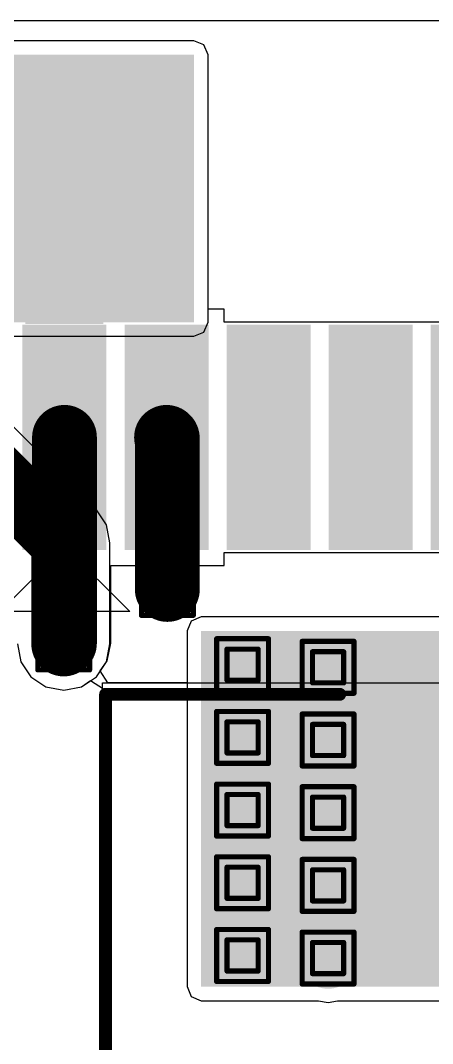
# Model space of a CAD drawing. Header units: inches. Extents: x -0.3 to 9.9, y -0.4 to 5.
# Drawn here: x 0.3733 to 0.5323, y 0.5601 to 0.9542 of the extents above; entities that cross this region are included whole.
import ezdxf

# ---------------------------------------------------------------- set-up
doc = ezdxf.new("R2010")
doc.units = ezdxf.units.IN
doc.header["$MEASUREMENT"] = 0
for name, color, linetype in [('Bottom Layer', 5, 'Continuous'), ('Bottom Solder', 6, 'Continuous'), ('Drill Drawing', 1, 'Continuous'), ('Keep-Out Layer', 6, 'Continuous'), ('Top Layer', 1, 'Continuous'), ('Top Overlay', 2, 'Continuous'), ('Top Paste', 8, 'Continuous'), ('Top Solder', 216, 'Continuous'), ('Via Holes', 16, 'Continuous')]:
    doc.layers.add(name, color=color, linetype=linetype)

# ---------------------------------------------------------------- blocks, each defined once
blk = doc.blocks.new('SIM7000A_35')
at = {"layer": 'Keep-Out Layer'}
blk.add_hatch(color=6, dxfattribs=at).paths.add_polyline_path([(-0.42807, 0.265), (-0.32507, 0.265), (-0.32507, 0.367), (-0.42807, 0.367)])
at = {"layer": 'Top Layer'}
for points in [[(-0.51181, 0.32717), (-0.43307, 0.32717), (-0.43307, 0.30276), (-0.51181, 0.30276)], [(-0.51181, 0.2878), (-0.43307, 0.2878), (-0.43307, 0.26339), (-0.51181, 0.26339)], [(-0.51181, 0.24843), (-0.43307, 0.24843), (-0.43307, 0.22402), (-0.51181, 0.22402)], [(-0.51181, 0.20906), (-0.43307, 0.20906), (-0.43307, 0.18465), (-0.51181, 0.18465)]]:
    blk.add_hatch(color=1, dxfattribs=at).paths.add_polyline_path(points)
at = {"layer": 'Top Overlay'}
blk.add_hatch(color=2, dxfattribs=at).paths.add_polyline_path([(-0.42875, 0.3), (-0.40775, 0.3), (-0.40775, 0.33), (-0.42875, 0.33)])
at = {"layer": 'Top Paste'}
for points in [[(-0.51181, 0.32717), (-0.43307, 0.32717), (-0.43307, 0.30276), (-0.51181, 0.30276)], [(-0.51181, 0.2878), (-0.43307, 0.2878), (-0.43307, 0.26339), (-0.51181, 0.26339)], [(-0.51181, 0.24843), (-0.43307, 0.24843), (-0.43307, 0.22402), (-0.51181, 0.22402)], [(-0.51181, 0.20906), (-0.43307, 0.20906), (-0.43307, 0.18465), (-0.51181, 0.18465)]]:
    blk.add_hatch(color=8, dxfattribs=at).paths.add_polyline_path(points)
at = {"layer": 'Top Solder'}
for points in [[(-0.51581, 0.33117), (-0.42907, 0.33117), (-0.42907, 0.29876), (-0.51581, 0.29876)], [(-0.51581, 0.2918), (-0.42907, 0.2918), (-0.42907, 0.25939), (-0.51581, 0.25939)], [(-0.51581, 0.25243), (-0.42907, 0.25243), (-0.42907, 0.22002), (-0.51581, 0.22002)], [(-0.51581, 0.21306), (-0.42907, 0.21306), (-0.42907, 0.18065), (-0.51581, 0.18065)], [(-0.51581, 0.17369), (-0.42907, 0.17369), (-0.42907, 0.14128), (-0.51581, 0.14128)]]:
    blk.add_hatch(color=216, dxfattribs=at).paths.add_polyline_path(points)
at = {"layer": 'Top Overlay'}
for p, q in [((-0.53954, 0.33978), (-0.51454, 0.31478)), ((-0.53954, 0.28978), (-0.53954, 0.33978)), ((-0.51454, 0.31478), (-0.53954, 0.28978))]:
    blk.add_line(p, q, dxfattribs=at)
blk = doc.blocks.new('SMRH74_220MT_120')
at = {"layer": 'Top Layer'}
for points in [[(-0.16535, 0.04921), (-0.08661, 0.04921), (-0.08661, -0.04921), (-0.16535, -0.04921)], [(0.08661, 0.04921), (0.16535, 0.04921), (0.16535, -0.04921), (0.08661, -0.04921)]]:
    blk.add_hatch(color=1, dxfattribs=at).paths.add_polyline_path(points)
at = {"layer": 'Top Paste'}
for points in [[(-0.16535, 0.04921), (-0.08661, 0.04921), (-0.08661, -0.04921), (-0.16535, -0.04921)], [(0.08661, 0.04921), (0.16535, 0.04921), (0.16535, -0.04921), (0.08661, -0.04921)]]:
    blk.add_hatch(color=8, dxfattribs=at).paths.add_polyline_path(points)
at = {"layer": 'Top Solder'}
for points in [[(-0.16935, 0.05321), (-0.08261, 0.05321), (-0.08261, -0.05321), (-0.16935, -0.05321)], [(0.08261, 0.05321), (0.16935, 0.05321), (0.16935, -0.05321), (0.08261, -0.05321)]]:
    blk.add_hatch(color=216, dxfattribs=at).paths.add_polyline_path(points)
at = {"layer": 'Top Overlay'}
for points in [[(-0.14764, 0.14764, 0.005, 0.005, 0), (-0.14764, 0.05736, 0.005, 0.005, 0)], [(-0.14764, 0.14764, 0.005, 0.005, 0), (0.14764, 0.14764, 0.005, 0.005, 0)], [(0.14764, 0.14764, 0.005, 0.005, 0), (0.14764, 0.05736, 0.005, 0.005, 0)], [(-0.14764, -0.05736, 0.005, 0.005, 0), (-0.14764, -0.14764, 0.005, 0.005, 0)], [(0.14764, -0.05736, 0.005, 0.005, 0), (0.14764, -0.14764, 0.005, 0.005, 0)], [(-0.14764, -0.14764, 0.005, 0.005, 0), (0.14764, -0.14764, 0.005, 0.005, 0)]]:
    blk.add_lwpolyline(points, format="xyseb", dxfattribs=at)
for points in [[(-0.14889, 0.14764, 0.0025, 0.0025, 1), (-0.14639, 0.14764, 0.0025, 0.0025, 1)], [(-0.14889, 0.14764, 0.0025, 0.0025, 1), (-0.14639, 0.14764, 0.0025, 0.0025, 1)], [(0.14639, 0.14764, 0.0025, 0.0025, 1), (0.14889, 0.14764, 0.0025, 0.0025, 1)], [(0.14639, 0.14764, 0.0025, 0.0025, 1), (0.14889, 0.14764, 0.0025, 0.0025, 1)], [(-0.14889, 0.05736, 0.0025, 0.0025, 1), (-0.14639, 0.05736, 0.0025, 0.0025, 1)], [(0.14639, 0.05736, 0.0025, 0.0025, 1), (0.14889, 0.05736, 0.0025, 0.0025, 1)], [(-0.14889, -0.05736, 0.0025, 0.0025, 1), (-0.14639, -0.05736, 0.0025, 0.0025, 1)], [(0.14639, -0.05736, 0.0025, 0.0025, 1), (0.14889, -0.05736, 0.0025, 0.0025, 1)], [(-0.14889, -0.14764, 0.0025, 0.0025, 1), (-0.14639, -0.14764, 0.0025, 0.0025, 1)], [(-0.14889, -0.14764, 0.0025, 0.0025, 1), (-0.14639, -0.14764, 0.0025, 0.0025, 1)], [(0.14639, -0.14764, 0.0025, 0.0025, 1), (0.14889, -0.14764, 0.0025, 0.0025, 1)], [(0.14639, -0.14764, 0.0025, 0.0025, 1), (0.14889, -0.14764, 0.0025, 0.0025, 1)]]:
    blk.add_lwpolyline(points, format="xyseb", close=True, dxfattribs=at)

msp = doc.modelspace()

# ---------------------------------------------------------------- hatches: boundary and pattern name
at = {"layer": 'Bottom Layer'}
h = msp.add_hatch(color=5, dxfattribs=at)
edge = h.paths.add_edge_path()
edge.add_arc((0.43, 0.735), 0.01181, 0, 360)
h = msp.add_hatch(color=5, dxfattribs=at)
edge = h.paths.add_edge_path()
edge.add_arc((0.39, 0.714), 0.01181, 0, 360)
msp.add_hatch(color=5, dxfattribs=at).paths.add_polyline_path([(0.443, 0.582), (0.82847, 0.582), (0.82847, 0.719), (0.443, 0.719)])
h = msp.add_hatch(color=5, dxfattribs=at)
edge = h.paths.add_edge_path()
edge.add_arc((0.459, 0.706), 0.01181, 0, 360)
h = msp.add_hatch(color=5, dxfattribs=at)
edge = h.paths.add_edge_path()
edge.add_arc((0.492, 0.705), 0.01181, 0, 360)
h = msp.add_hatch(color=5, dxfattribs=at)
edge = h.paths.add_edge_path()
edge.add_arc((0.459, 0.678), 0.01181, 0, 360)
h = msp.add_hatch(color=5, dxfattribs=at)
edge = h.paths.add_edge_path()
edge.add_arc((0.492, 0.677), 0.01181, 0, 360)
h = msp.add_hatch(color=5, dxfattribs=at)
edge = h.paths.add_edge_path()
edge.add_arc((0.459, 0.65), 0.01181, 0, 360)
h = msp.add_hatch(color=5, dxfattribs=at)
edge = h.paths.add_edge_path()
edge.add_arc((0.492, 0.649), 0.01181, 0, 360)
h = msp.add_hatch(color=5, dxfattribs=at)
edge = h.paths.add_edge_path()
edge.add_arc((0.459, 0.622), 0.01181, 0, 360)
h = msp.add_hatch(color=5, dxfattribs=at)
edge = h.paths.add_edge_path()
edge.add_arc((0.492, 0.621), 0.01181, 0, 360)
h = msp.add_hatch(color=5, dxfattribs=at)
edge = h.paths.add_edge_path()
edge.add_arc((0.459, 0.594), 0.01181, 0, 360)
h = msp.add_hatch(color=5, dxfattribs=at)
edge = h.paths.add_edge_path()
edge.add_arc((0.492, 0.593), 0.01181, 0, 360)
at = {"layer": 'Bottom Solder'}
h = msp.add_hatch(color=6, dxfattribs=at)
edge = h.paths.add_edge_path()
edge.add_arc((0.43, 0.735), 0.00591, 0, 360)
h = msp.add_hatch(color=6, dxfattribs=at)
edge = h.paths.add_edge_path()
edge.add_arc((0.39, 0.714), 0.00591, 0, 360)
h = msp.add_hatch(color=6, dxfattribs=at)
edge = h.paths.add_edge_path()
edge.add_arc((0.459, 0.706), 0.00591, 0, 360)
h = msp.add_hatch(color=6, dxfattribs=at)
edge = h.paths.add_edge_path()
edge.add_arc((0.492, 0.705), 0.00591, 0, 360)
h = msp.add_hatch(color=6, dxfattribs=at)
edge = h.paths.add_edge_path()
edge.add_arc((0.459, 0.678), 0.00591, 0, 360)
h = msp.add_hatch(color=6, dxfattribs=at)
edge = h.paths.add_edge_path()
edge.add_arc((0.492, 0.677), 0.00591, 0, 360)
h = msp.add_hatch(color=6, dxfattribs=at)
edge = h.paths.add_edge_path()
edge.add_arc((0.459, 0.65), 0.00591, 0, 360)
h = msp.add_hatch(color=6, dxfattribs=at)
edge = h.paths.add_edge_path()
edge.add_arc((0.492, 0.649), 0.00591, 0, 360)
h = msp.add_hatch(color=6, dxfattribs=at)
edge = h.paths.add_edge_path()
edge.add_arc((0.459, 0.622), 0.00591, 0, 360)
h = msp.add_hatch(color=6, dxfattribs=at)
edge = h.paths.add_edge_path()
edge.add_arc((0.492, 0.621), 0.00591, 0, 360)
h = msp.add_hatch(color=6, dxfattribs=at)
edge = h.paths.add_edge_path()
edge.add_arc((0.459, 0.594), 0.00591, 0, 360)
h = msp.add_hatch(color=6, dxfattribs=at)
edge = h.paths.add_edge_path()
edge.add_arc((0.492, 0.593), 0.00591, 0, 360)
at = {"layer": 'Top Layer'}
h = msp.add_hatch(color=1, dxfattribs=at)
edge = h.paths.add_edge_path()
edge.add_arc((0.43, 0.735), 0.01181, 0, 360)
h = msp.add_hatch(color=1, dxfattribs=at)
edge = h.paths.add_edge_path()
edge.add_arc((0.39, 0.714), 0.01181, 0, 360)
msp.add_hatch(color=1, dxfattribs=at).paths.add_polyline_path([(0.443, 0.582), (0.816, 0.582), (0.816, 0.719), (0.443, 0.719)])
h = msp.add_hatch(color=1, dxfattribs=at)
edge = h.paths.add_edge_path()
edge.add_arc((0.459, 0.706), 0.01181, 0, 360)
h = msp.add_hatch(color=1, dxfattribs=at)
edge = h.paths.add_edge_path()
edge.add_arc((0.492, 0.705), 0.01181, 0, 360)
h = msp.add_hatch(color=1, dxfattribs=at)
edge = h.paths.add_edge_path()
edge.add_arc((0.459, 0.678), 0.01181, 0, 360)
h = msp.add_hatch(color=1, dxfattribs=at)
edge = h.paths.add_edge_path()
edge.add_arc((0.492, 0.677), 0.01181, 0, 360)
h = msp.add_hatch(color=1, dxfattribs=at)
edge = h.paths.add_edge_path()
edge.add_arc((0.459, 0.65), 0.01181, 0, 360)
h = msp.add_hatch(color=1, dxfattribs=at)
edge = h.paths.add_edge_path()
edge.add_arc((0.492, 0.649), 0.01181, 0, 360)
h = msp.add_hatch(color=1, dxfattribs=at)
edge = h.paths.add_edge_path()
edge.add_arc((0.459, 0.622), 0.01181, 0, 360)
h = msp.add_hatch(color=1, dxfattribs=at)
edge = h.paths.add_edge_path()
edge.add_arc((0.492, 0.621), 0.01181, 0, 360)
h = msp.add_hatch(color=1, dxfattribs=at)
edge = h.paths.add_edge_path()
edge.add_arc((0.459, 0.594), 0.01181, 0, 360)
h = msp.add_hatch(color=1, dxfattribs=at)
edge = h.paths.add_edge_path()
edge.add_arc((0.492, 0.593), 0.01181, 0, 360)
at = {"layer": 'Top Solder'}
h = msp.add_hatch(color=216, dxfattribs=at)
edge = h.paths.add_edge_path()
edge.add_arc((0.43, 0.735), 0.00591, 0, 360)
h = msp.add_hatch(color=216, dxfattribs=at)
edge = h.paths.add_edge_path()
edge.add_arc((0.39, 0.714), 0.00591, 0, 360)
h = msp.add_hatch(color=216, dxfattribs=at)
edge = h.paths.add_edge_path()
edge.add_arc((0.459, 0.706), 0.00591, 0, 360)
h = msp.add_hatch(color=216, dxfattribs=at)
edge = h.paths.add_edge_path()
edge.add_arc((0.492, 0.705), 0.00591, 0, 360)
h = msp.add_hatch(color=216, dxfattribs=at)
edge = h.paths.add_edge_path()
edge.add_arc((0.459, 0.678), 0.00591, 0, 360)
h = msp.add_hatch(color=216, dxfattribs=at)
edge = h.paths.add_edge_path()
edge.add_arc((0.492, 0.677), 0.00591, 0, 360)
h = msp.add_hatch(color=216, dxfattribs=at)
edge = h.paths.add_edge_path()
edge.add_arc((0.459, 0.65), 0.00591, 0, 360)
h = msp.add_hatch(color=216, dxfattribs=at)
edge = h.paths.add_edge_path()
edge.add_arc((0.492, 0.649), 0.00591, 0, 360)
h = msp.add_hatch(color=216, dxfattribs=at)
edge = h.paths.add_edge_path()
edge.add_arc((0.459, 0.622), 0.00591, 0, 360)
h = msp.add_hatch(color=216, dxfattribs=at)
edge = h.paths.add_edge_path()
edge.add_arc((0.492, 0.621), 0.00591, 0, 360)
h = msp.add_hatch(color=216, dxfattribs=at)
edge = h.paths.add_edge_path()
edge.add_arc((0.459, 0.594), 0.00591, 0, 360)
h = msp.add_hatch(color=216, dxfattribs=at)
edge = h.paths.add_edge_path()
edge.add_arc((0.492, 0.593), 0.00591, 0, 360)
at = {"layer": 'Via Holes'}
h = msp.add_hatch(color=7, dxfattribs=at)
edge = h.paths.add_edge_path()
edge.add_arc((0.43, 0.735), 0.00591, 0, 360)
h = msp.add_hatch(color=7, dxfattribs=at)
edge = h.paths.add_edge_path()
edge.add_arc((0.39, 0.714), 0.00591, 0, 360)
h = msp.add_hatch(color=7, dxfattribs=at)
edge = h.paths.add_edge_path()
edge.add_arc((0.459, 0.706), 0.00591, 0, 360)
h = msp.add_hatch(color=7, dxfattribs=at)
edge = h.paths.add_edge_path()
edge.add_arc((0.492, 0.705), 0.00591, 0, 360)
h = msp.add_hatch(color=7, dxfattribs=at)
edge = h.paths.add_edge_path()
edge.add_arc((0.459, 0.678), 0.00591, 0, 360)
h = msp.add_hatch(color=7, dxfattribs=at)
edge = h.paths.add_edge_path()
edge.add_arc((0.492, 0.677), 0.00591, 0, 360)
h = msp.add_hatch(color=7, dxfattribs=at)
edge = h.paths.add_edge_path()
edge.add_arc((0.459, 0.65), 0.00591, 0, 360)
h = msp.add_hatch(color=7, dxfattribs=at)
edge = h.paths.add_edge_path()
edge.add_arc((0.492, 0.649), 0.00591, 0, 360)
h = msp.add_hatch(color=7, dxfattribs=at)
edge = h.paths.add_edge_path()
edge.add_arc((0.459, 0.622), 0.00591, 0, 360)
h = msp.add_hatch(color=7, dxfattribs=at)
edge = h.paths.add_edge_path()
edge.add_arc((0.492, 0.621), 0.00591, 0, 360)
h = msp.add_hatch(color=7, dxfattribs=at)
edge = h.paths.add_edge_path()
edge.add_arc((0.459, 0.594), 0.00591, 0, 360)
h = msp.add_hatch(color=7, dxfattribs=at)
edge = h.paths.add_edge_path()
edge.add_arc((0.492, 0.593), 0.00591, 0, 360)

# ---------------------------------------------------------------- linework, layer by layer
at = {"layer": 'Bottom Layer'}
for p, q in [((0.10039, 0.95416), (0.74161, 0.95416)), ((0.44026, 0.94633), (0.33826, 0.94633)), ((0.44409, 0.94475), (0.44026, 0.94633)), ((0.44568, 0.94092), (0.44409, 0.94475)), ((0.44568, 0.83792), (0.44568, 0.94092)), ((0.44409, 0.83409), (0.44568, 0.83792)), ((0.3428, 0.83251), (0.44026, 0.83251)), ((0.44026, 0.83251), (0.44409, 0.83409)), ((0.40262, 0.76562), (0.34072, 0.82751)), ((0.40648, 0.75983), (0.40262, 0.76562)), ((0.40262, 0.76562), (0.40262, 0.76562)), ((0.40784, 0.753), (0.40648, 0.75983)), ((0.40784, 0.714), (0.40784, 0.753)), ((0.43917, 0.72283), (0.43759, 0.719)), ((0.443, 0.72441), (0.43917, 0.72283)), ((0.82847, 0.72441), (0.443, 0.72441)), ((0.43759, 0.719), (0.43759, 0.699)), ((0.37216, 0.714), (0.37352, 0.70717)), ((0.40648, 0.70717), (0.40784, 0.714)), ((0.37352, 0.70717), (0.37738, 0.70138)), ((0.40412, 0.70364), (0.40648, 0.70717)), ((0.40704, 0.699), (0.40412, 0.70364)), ((0.37738, 0.70138), (0.38317, 0.69752)), ((0.39683, 0.69752), (0.40036, 0.69988)), ((0.40036, 0.69988), (0.40072, 0.69965)), ((0.40072, 0.69965), (0.40072, 0.69965)), ((0.40072, 0.69965), (0.405, 0.69696)), ((0.405, 0.395), (0.405, 0.699)), ((0.405, 0.699), (0.705, 0.699)), ((0.40922, 0.699), (0.40704, 0.699)), ((0.43759, 0.699), (0.40922, 0.699)), ((0.38317, 0.69752), (0.39, 0.69616)), ((0.39, 0.69616), (0.39683, 0.69752)), ((0.405, 0.69696), (0.405, 0.69484)), ((0.405, 0.69484), (0.405, 0.54541))]:
    msp.add_line(p, q, dxfattribs=at)
for points in [[(0.226, 0.917, 0.025, 0.025, 0), (0.39, 0.753, 0.025, 0.025, 0)], [(0.39, 0.714, 0.025, 0.025, 0), (0.39, 0.753, 0.025, 0.025, 0)]]:
    msp.add_lwpolyline(points, format="xyseb", dxfattribs=at)
for points in [[(0.38375, 0.753, 0.0125, 0.0125, 1), (0.39625, 0.753, 0.0125, 0.0125, 1)], [(0.38375, 0.753, 0.0125, 0.0125, 1), (0.39625, 0.753, 0.0125, 0.0125, 1)], [(0.38375, 0.714, 0.0125, 0.0125, 1), (0.39625, 0.714, 0.0125, 0.0125, 1)]]:
    msp.add_lwpolyline(points, format="xyseb", close=True, dxfattribs=at)
at = {"layer": 'Drill Drawing'}
for points in [[(0.42, 0.745, 0.002, 0.002, 0), (0.44, 0.745, 0.002, 0.002, 0)], [(0.42, 0.725, 0.002, 0.002, 0), (0.42, 0.745, 0.002, 0.002, 0)], [(0.44, 0.725, 0.002, 0.002, 0), (0.44, 0.745, 0.002, 0.002, 0)], [(0.424, 0.741, 0.002, 0.002, 0), (0.436, 0.741, 0.002, 0.002, 0)], [(0.424, 0.729, 0.002, 0.002, 0), (0.424, 0.741, 0.002, 0.002, 0)], [(0.436, 0.729, 0.002, 0.002, 0), (0.436, 0.741, 0.002, 0.002, 0)], [(0.424, 0.729, 0.002, 0.002, 0), (0.436, 0.729, 0.002, 0.002, 0)], [(0.42, 0.725, 0.002, 0.002, 0), (0.44, 0.725, 0.002, 0.002, 0)], [(0.38, 0.724, 0.002, 0.002, 0), (0.4, 0.724, 0.002, 0.002, 0)], [(0.38, 0.704, 0.002, 0.002, 0), (0.38, 0.724, 0.002, 0.002, 0)], [(0.4, 0.704, 0.002, 0.002, 0), (0.4, 0.724, 0.002, 0.002, 0)], [(0.384, 0.72, 0.002, 0.002, 0), (0.396, 0.72, 0.002, 0.002, 0)], [(0.384, 0.708, 0.002, 0.002, 0), (0.384, 0.72, 0.002, 0.002, 0)], [(0.396, 0.708, 0.002, 0.002, 0), (0.396, 0.72, 0.002, 0.002, 0)], [(0.449, 0.716, 0.002, 0.002, 0), (0.469, 0.716, 0.002, 0.002, 0)], [(0.449, 0.696, 0.002, 0.002, 0), (0.449, 0.716, 0.002, 0.002, 0)], [(0.469, 0.696, 0.002, 0.002, 0), (0.469, 0.716, 0.002, 0.002, 0)], [(0.482, 0.715, 0.002, 0.002, 0), (0.502, 0.715, 0.002, 0.002, 0)], [(0.482, 0.695, 0.002, 0.002, 0), (0.482, 0.715, 0.002, 0.002, 0)], [(0.502, 0.695, 0.002, 0.002, 0), (0.502, 0.715, 0.002, 0.002, 0)], [(0.453, 0.712, 0.002, 0.002, 0), (0.465, 0.712, 0.002, 0.002, 0)], [(0.453, 0.7, 0.002, 0.002, 0), (0.453, 0.712, 0.002, 0.002, 0)], [(0.465, 0.7, 0.002, 0.002, 0), (0.465, 0.712, 0.002, 0.002, 0)], [(0.486, 0.711, 0.002, 0.002, 0), (0.498, 0.711, 0.002, 0.002, 0)], [(0.486, 0.699, 0.002, 0.002, 0), (0.486, 0.711, 0.002, 0.002, 0)], [(0.498, 0.699, 0.002, 0.002, 0), (0.498, 0.711, 0.002, 0.002, 0)], [(0.384, 0.708, 0.002, 0.002, 0), (0.396, 0.708, 0.002, 0.002, 0)], [(0.38, 0.704, 0.002, 0.002, 0), (0.4, 0.704, 0.002, 0.002, 0)], [(0.453, 0.7, 0.002, 0.002, 0), (0.465, 0.7, 0.002, 0.002, 0)], [(0.486, 0.699, 0.002, 0.002, 0), (0.498, 0.699, 0.002, 0.002, 0)], [(0.449, 0.696, 0.002, 0.002, 0), (0.469, 0.696, 0.002, 0.002, 0)], [(0.482, 0.695, 0.002, 0.002, 0), (0.502, 0.695, 0.002, 0.002, 0)], [(0.449, 0.688, 0.002, 0.002, 0), (0.469, 0.688, 0.002, 0.002, 0)], [(0.449, 0.668, 0.002, 0.002, 0), (0.449, 0.688, 0.002, 0.002, 0)], [(0.469, 0.668, 0.002, 0.002, 0), (0.469, 0.688, 0.002, 0.002, 0)], [(0.482, 0.687, 0.002, 0.002, 0), (0.502, 0.687, 0.002, 0.002, 0)], [(0.482, 0.667, 0.002, 0.002, 0), (0.482, 0.687, 0.002, 0.002, 0)], [(0.502, 0.667, 0.002, 0.002, 0), (0.502, 0.687, 0.002, 0.002, 0)], [(0.453, 0.684, 0.002, 0.002, 0), (0.465, 0.684, 0.002, 0.002, 0)], [(0.453, 0.672, 0.002, 0.002, 0), (0.453, 0.684, 0.002, 0.002, 0)], [(0.465, 0.672, 0.002, 0.002, 0), (0.465, 0.684, 0.002, 0.002, 0)], [(0.486, 0.683, 0.002, 0.002, 0), (0.498, 0.683, 0.002, 0.002, 0)], [(0.486, 0.671, 0.002, 0.002, 0), (0.486, 0.683, 0.002, 0.002, 0)], [(0.498, 0.671, 0.002, 0.002, 0), (0.498, 0.683, 0.002, 0.002, 0)], [(0.453, 0.672, 0.002, 0.002, 0), (0.465, 0.672, 0.002, 0.002, 0)], [(0.486, 0.671, 0.002, 0.002, 0), (0.498, 0.671, 0.002, 0.002, 0)], [(0.449, 0.668, 0.002, 0.002, 0), (0.469, 0.668, 0.002, 0.002, 0)], [(0.482, 0.667, 0.002, 0.002, 0), (0.502, 0.667, 0.002, 0.002, 0)], [(0.449, 0.66, 0.002, 0.002, 0), (0.469, 0.66, 0.002, 0.002, 0)], [(0.449, 0.64, 0.002, 0.002, 0), (0.449, 0.66, 0.002, 0.002, 0)], [(0.469, 0.64, 0.002, 0.002, 0), (0.469, 0.66, 0.002, 0.002, 0)], [(0.482, 0.659, 0.002, 0.002, 0), (0.502, 0.659, 0.002, 0.002, 0)], [(0.482, 0.639, 0.002, 0.002, 0), (0.482, 0.659, 0.002, 0.002, 0)], [(0.502, 0.639, 0.002, 0.002, 0), (0.502, 0.659, 0.002, 0.002, 0)], [(0.453, 0.656, 0.002, 0.002, 0), (0.465, 0.656, 0.002, 0.002, 0)], [(0.453, 0.644, 0.002, 0.002, 0), (0.453, 0.656, 0.002, 0.002, 0)], [(0.465, 0.644, 0.002, 0.002, 0), (0.465, 0.656, 0.002, 0.002, 0)], [(0.486, 0.655, 0.002, 0.002, 0), (0.498, 0.655, 0.002, 0.002, 0)], [(0.486, 0.643, 0.002, 0.002, 0), (0.486, 0.655, 0.002, 0.002, 0)], [(0.498, 0.643, 0.002, 0.002, 0), (0.498, 0.655, 0.002, 0.002, 0)], [(0.453, 0.644, 0.002, 0.002, 0), (0.465, 0.644, 0.002, 0.002, 0)], [(0.486, 0.643, 0.002, 0.002, 0), (0.498, 0.643, 0.002, 0.002, 0)], [(0.449, 0.64, 0.002, 0.002, 0), (0.469, 0.64, 0.002, 0.002, 0)], [(0.482, 0.639, 0.002, 0.002, 0), (0.502, 0.639, 0.002, 0.002, 0)], [(0.449, 0.632, 0.002, 0.002, 0), (0.469, 0.632, 0.002, 0.002, 0)], [(0.449, 0.612, 0.002, 0.002, 0), (0.449, 0.632, 0.002, 0.002, 0)], [(0.469, 0.612, 0.002, 0.002, 0), (0.469, 0.632, 0.002, 0.002, 0)], [(0.482, 0.631, 0.002, 0.002, 0), (0.502, 0.631, 0.002, 0.002, 0)], [(0.482, 0.611, 0.002, 0.002, 0), (0.482, 0.631, 0.002, 0.002, 0)], [(0.502, 0.611, 0.002, 0.002, 0), (0.502, 0.631, 0.002, 0.002, 0)], [(0.453, 0.628, 0.002, 0.002, 0), (0.465, 0.628, 0.002, 0.002, 0)], [(0.453, 0.616, 0.002, 0.002, 0), (0.453, 0.628, 0.002, 0.002, 0)], [(0.465, 0.616, 0.002, 0.002, 0), (0.465, 0.628, 0.002, 0.002, 0)], [(0.486, 0.627, 0.002, 0.002, 0), (0.498, 0.627, 0.002, 0.002, 0)], [(0.486, 0.615, 0.002, 0.002, 0), (0.486, 0.627, 0.002, 0.002, 0)], [(0.498, 0.615, 0.002, 0.002, 0), (0.498, 0.627, 0.002, 0.002, 0)], [(0.453, 0.616, 0.002, 0.002, 0), (0.465, 0.616, 0.002, 0.002, 0)], [(0.486, 0.615, 0.002, 0.002, 0), (0.498, 0.615, 0.002, 0.002, 0)], [(0.449, 0.612, 0.002, 0.002, 0), (0.469, 0.612, 0.002, 0.002, 0)], [(0.482, 0.611, 0.002, 0.002, 0), (0.502, 0.611, 0.002, 0.002, 0)], [(0.449, 0.604, 0.002, 0.002, 0), (0.469, 0.604, 0.002, 0.002, 0)], [(0.449, 0.584, 0.002, 0.002, 0), (0.449, 0.604, 0.002, 0.002, 0)], [(0.469, 0.584, 0.002, 0.002, 0), (0.469, 0.604, 0.002, 0.002, 0)], [(0.482, 0.603, 0.002, 0.002, 0), (0.502, 0.603, 0.002, 0.002, 0)], [(0.482, 0.583, 0.002, 0.002, 0), (0.482, 0.603, 0.002, 0.002, 0)], [(0.502, 0.583, 0.002, 0.002, 0), (0.502, 0.603, 0.002, 0.002, 0)], [(0.453, 0.6, 0.002, 0.002, 0), (0.465, 0.6, 0.002, 0.002, 0)], [(0.453, 0.588, 0.002, 0.002, 0), (0.453, 0.6, 0.002, 0.002, 0)], [(0.465, 0.588, 0.002, 0.002, 0), (0.465, 0.6, 0.002, 0.002, 0)], [(0.486, 0.599, 0.002, 0.002, 0), (0.498, 0.599, 0.002, 0.002, 0)], [(0.486, 0.587, 0.002, 0.002, 0), (0.486, 0.599, 0.002, 0.002, 0)], [(0.498, 0.587, 0.002, 0.002, 0), (0.498, 0.599, 0.002, 0.002, 0)], [(0.453, 0.588, 0.002, 0.002, 0), (0.465, 0.588, 0.002, 0.002, 0)], [(0.486, 0.587, 0.002, 0.002, 0), (0.498, 0.587, 0.002, 0.002, 0)], [(0.449, 0.584, 0.002, 0.002, 0), (0.469, 0.584, 0.002, 0.002, 0)], [(0.482, 0.583, 0.002, 0.002, 0), (0.502, 0.583, 0.002, 0.002, 0)]]:
    msp.add_lwpolyline(points, format="xyseb", dxfattribs=at)
for points in [[(0.4195, 0.745, 0.001, 0.001, 1), (0.4205, 0.745, 0.001, 0.001, 1)], [(0.4195, 0.745, 0.001, 0.001, 1), (0.4205, 0.745, 0.001, 0.001, 1)], [(0.4395, 0.745, 0.001, 0.001, 1), (0.4405, 0.745, 0.001, 0.001, 1)], [(0.4395, 0.745, 0.001, 0.001, 1), (0.4405, 0.745, 0.001, 0.001, 1)], [(0.4235, 0.741, 0.001, 0.001, 1), (0.4245, 0.741, 0.001, 0.001, 1)], [(0.4235, 0.741, 0.001, 0.001, 1), (0.4245, 0.741, 0.001, 0.001, 1)], [(0.4355, 0.741, 0.001, 0.001, 1), (0.4365, 0.741, 0.001, 0.001, 1)], [(0.4355, 0.741, 0.001, 0.001, 1), (0.4365, 0.741, 0.001, 0.001, 1)], [(0.4235, 0.729, 0.001, 0.001, 1), (0.4245, 0.729, 0.001, 0.001, 1)], [(0.4235, 0.729, 0.001, 0.001, 1), (0.4245, 0.729, 0.001, 0.001, 1)], [(0.4355, 0.729, 0.001, 0.001, 1), (0.4365, 0.729, 0.001, 0.001, 1)], [(0.4355, 0.729, 0.001, 0.001, 1), (0.4365, 0.729, 0.001, 0.001, 1)], [(0.4195, 0.725, 0.001, 0.001, 1), (0.4205, 0.725, 0.001, 0.001, 1)], [(0.4195, 0.725, 0.001, 0.001, 1), (0.4205, 0.725, 0.001, 0.001, 1)], [(0.4395, 0.725, 0.001, 0.001, 1), (0.4405, 0.725, 0.001, 0.001, 1)], [(0.4395, 0.725, 0.001, 0.001, 1), (0.4405, 0.725, 0.001, 0.001, 1)], [(0.3795, 0.724, 0.001, 0.001, 1), (0.3805, 0.724, 0.001, 0.001, 1)], [(0.3795, 0.724, 0.001, 0.001, 1), (0.3805, 0.724, 0.001, 0.001, 1)], [(0.3995, 0.724, 0.001, 0.001, 1), (0.4005, 0.724, 0.001, 0.001, 1)], [(0.3995, 0.724, 0.001, 0.001, 1), (0.4005, 0.724, 0.001, 0.001, 1)], [(0.3835, 0.72, 0.001, 0.001, 1), (0.3845, 0.72, 0.001, 0.001, 1)], [(0.3835, 0.72, 0.001, 0.001, 1), (0.3845, 0.72, 0.001, 0.001, 1)], [(0.3955, 0.72, 0.001, 0.001, 1), (0.3965, 0.72, 0.001, 0.001, 1)], [(0.3955, 0.72, 0.001, 0.001, 1), (0.3965, 0.72, 0.001, 0.001, 1)], [(0.4485, 0.716, 0.001, 0.001, 1), (0.4495, 0.716, 0.001, 0.001, 1)], [(0.4485, 0.716, 0.001, 0.001, 1), (0.4495, 0.716, 0.001, 0.001, 1)], [(0.4685, 0.716, 0.001, 0.001, 1), (0.4695, 0.716, 0.001, 0.001, 1)], [(0.4685, 0.716, 0.001, 0.001, 1), (0.4695, 0.716, 0.001, 0.001, 1)], [(0.4815, 0.715, 0.001, 0.001, 1), (0.4825, 0.715, 0.001, 0.001, 1)], [(0.4815, 0.715, 0.001, 0.001, 1), (0.4825, 0.715, 0.001, 0.001, 1)], [(0.5015, 0.715, 0.001, 0.001, 1), (0.5025, 0.715, 0.001, 0.001, 1)], [(0.5015, 0.715, 0.001, 0.001, 1), (0.5025, 0.715, 0.001, 0.001, 1)], [(0.4525, 0.712, 0.001, 0.001, 1), (0.4535, 0.712, 0.001, 0.001, 1)], [(0.4525, 0.712, 0.001, 0.001, 1), (0.4535, 0.712, 0.001, 0.001, 1)], [(0.4645, 0.712, 0.001, 0.001, 1), (0.4655, 0.712, 0.001, 0.001, 1)], [(0.4645, 0.712, 0.001, 0.001, 1), (0.4655, 0.712, 0.001, 0.001, 1)], [(0.4855, 0.711, 0.001, 0.001, 1), (0.4865, 0.711, 0.001, 0.001, 1)], [(0.4855, 0.711, 0.001, 0.001, 1), (0.4865, 0.711, 0.001, 0.001, 1)], [(0.4975, 0.711, 0.001, 0.001, 1), (0.4985, 0.711, 0.001, 0.001, 1)], [(0.4975, 0.711, 0.001, 0.001, 1), (0.4985, 0.711, 0.001, 0.001, 1)], [(0.3835, 0.708, 0.001, 0.001, 1), (0.3845, 0.708, 0.001, 0.001, 1)], [(0.3835, 0.708, 0.001, 0.001, 1), (0.3845, 0.708, 0.001, 0.001, 1)], [(0.3955, 0.708, 0.001, 0.001, 1), (0.3965, 0.708, 0.001, 0.001, 1)], [(0.3955, 0.708, 0.001, 0.001, 1), (0.3965, 0.708, 0.001, 0.001, 1)], [(0.3795, 0.704, 0.001, 0.001, 1), (0.3805, 0.704, 0.001, 0.001, 1)], [(0.3795, 0.704, 0.001, 0.001, 1), (0.3805, 0.704, 0.001, 0.001, 1)], [(0.3995, 0.704, 0.001, 0.001, 1), (0.4005, 0.704, 0.001, 0.001, 1)], [(0.3995, 0.704, 0.001, 0.001, 1), (0.4005, 0.704, 0.001, 0.001, 1)], [(0.4525, 0.7, 0.001, 0.001, 1), (0.4535, 0.7, 0.001, 0.001, 1)], [(0.4525, 0.7, 0.001, 0.001, 1), (0.4535, 0.7, 0.001, 0.001, 1)], [(0.4645, 0.7, 0.001, 0.001, 1), (0.4655, 0.7, 0.001, 0.001, 1)], [(0.4645, 0.7, 0.001, 0.001, 1), (0.4655, 0.7, 0.001, 0.001, 1)], [(0.4855, 0.699, 0.001, 0.001, 1), (0.4865, 0.699, 0.001, 0.001, 1)], [(0.4855, 0.699, 0.001, 0.001, 1), (0.4865, 0.699, 0.001, 0.001, 1)], [(0.4975, 0.699, 0.001, 0.001, 1), (0.4985, 0.699, 0.001, 0.001, 1)], [(0.4975, 0.699, 0.001, 0.001, 1), (0.4985, 0.699, 0.001, 0.001, 1)], [(0.4485, 0.696, 0.001, 0.001, 1), (0.4495, 0.696, 0.001, 0.001, 1)], [(0.4485, 0.696, 0.001, 0.001, 1), (0.4495, 0.696, 0.001, 0.001, 1)], [(0.4685, 0.696, 0.001, 0.001, 1), (0.4695, 0.696, 0.001, 0.001, 1)], [(0.4685, 0.696, 0.001, 0.001, 1), (0.4695, 0.696, 0.001, 0.001, 1)], [(0.4815, 0.695, 0.001, 0.001, 1), (0.4825, 0.695, 0.001, 0.001, 1)], [(0.4815, 0.695, 0.001, 0.001, 1), (0.4825, 0.695, 0.001, 0.001, 1)], [(0.5015, 0.695, 0.001, 0.001, 1), (0.5025, 0.695, 0.001, 0.001, 1)], [(0.5015, 0.695, 0.001, 0.001, 1), (0.5025, 0.695, 0.001, 0.001, 1)], [(0.4485, 0.688, 0.001, 0.001, 1), (0.4495, 0.688, 0.001, 0.001, 1)], [(0.4485, 0.688, 0.001, 0.001, 1), (0.4495, 0.688, 0.001, 0.001, 1)], [(0.4685, 0.688, 0.001, 0.001, 1), (0.4695, 0.688, 0.001, 0.001, 1)], [(0.4685, 0.688, 0.001, 0.001, 1), (0.4695, 0.688, 0.001, 0.001, 1)], [(0.4815, 0.687, 0.001, 0.001, 1), (0.4825, 0.687, 0.001, 0.001, 1)], [(0.4815, 0.687, 0.001, 0.001, 1), (0.4825, 0.687, 0.001, 0.001, 1)], [(0.5015, 0.687, 0.001, 0.001, 1), (0.5025, 0.687, 0.001, 0.001, 1)], [(0.5015, 0.687, 0.001, 0.001, 1), (0.5025, 0.687, 0.001, 0.001, 1)], [(0.4525, 0.684, 0.001, 0.001, 1), (0.4535, 0.684, 0.001, 0.001, 1)], [(0.4525, 0.684, 0.001, 0.001, 1), (0.4535, 0.684, 0.001, 0.001, 1)], [(0.4645, 0.684, 0.001, 0.001, 1), (0.4655, 0.684, 0.001, 0.001, 1)], [(0.4645, 0.684, 0.001, 0.001, 1), (0.4655, 0.684, 0.001, 0.001, 1)], [(0.4855, 0.683, 0.001, 0.001, 1), (0.4865, 0.683, 0.001, 0.001, 1)], [(0.4855, 0.683, 0.001, 0.001, 1), (0.4865, 0.683, 0.001, 0.001, 1)], [(0.4975, 0.683, 0.001, 0.001, 1), (0.4985, 0.683, 0.001, 0.001, 1)], [(0.4975, 0.683, 0.001, 0.001, 1), (0.4985, 0.683, 0.001, 0.001, 1)], [(0.4525, 0.672, 0.001, 0.001, 1), (0.4535, 0.672, 0.001, 0.001, 1)], [(0.4525, 0.672, 0.001, 0.001, 1), (0.4535, 0.672, 0.001, 0.001, 1)], [(0.4645, 0.672, 0.001, 0.001, 1), (0.4655, 0.672, 0.001, 0.001, 1)], [(0.4645, 0.672, 0.001, 0.001, 1), (0.4655, 0.672, 0.001, 0.001, 1)], [(0.4855, 0.671, 0.001, 0.001, 1), (0.4865, 0.671, 0.001, 0.001, 1)], [(0.4855, 0.671, 0.001, 0.001, 1), (0.4865, 0.671, 0.001, 0.001, 1)], [(0.4975, 0.671, 0.001, 0.001, 1), (0.4985, 0.671, 0.001, 0.001, 1)], [(0.4975, 0.671, 0.001, 0.001, 1), (0.4985, 0.671, 0.001, 0.001, 1)], [(0.4485, 0.668, 0.001, 0.001, 1), (0.4495, 0.668, 0.001, 0.001, 1)], [(0.4485, 0.668, 0.001, 0.001, 1), (0.4495, 0.668, 0.001, 0.001, 1)], [(0.4685, 0.668, 0.001, 0.001, 1), (0.4695, 0.668, 0.001, 0.001, 1)], [(0.4685, 0.668, 0.001, 0.001, 1), (0.4695, 0.668, 0.001, 0.001, 1)], [(0.4815, 0.667, 0.001, 0.001, 1), (0.4825, 0.667, 0.001, 0.001, 1)], [(0.4815, 0.667, 0.001, 0.001, 1), (0.4825, 0.667, 0.001, 0.001, 1)], [(0.5015, 0.667, 0.001, 0.001, 1), (0.5025, 0.667, 0.001, 0.001, 1)], [(0.5015, 0.667, 0.001, 0.001, 1), (0.5025, 0.667, 0.001, 0.001, 1)], [(0.4485, 0.66, 0.001, 0.001, 1), (0.4495, 0.66, 0.001, 0.001, 1)], [(0.4485, 0.66, 0.001, 0.001, 1), (0.4495, 0.66, 0.001, 0.001, 1)], [(0.4685, 0.66, 0.001, 0.001, 1), (0.4695, 0.66, 0.001, 0.001, 1)], [(0.4685, 0.66, 0.001, 0.001, 1), (0.4695, 0.66, 0.001, 0.001, 1)], [(0.4815, 0.659, 0.001, 0.001, 1), (0.4825, 0.659, 0.001, 0.001, 1)], [(0.4815, 0.659, 0.001, 0.001, 1), (0.4825, 0.659, 0.001, 0.001, 1)], [(0.5015, 0.659, 0.001, 0.001, 1), (0.5025, 0.659, 0.001, 0.001, 1)], [(0.5015, 0.659, 0.001, 0.001, 1), (0.5025, 0.659, 0.001, 0.001, 1)], [(0.4525, 0.656, 0.001, 0.001, 1), (0.4535, 0.656, 0.001, 0.001, 1)], [(0.4525, 0.656, 0.001, 0.001, 1), (0.4535, 0.656, 0.001, 0.001, 1)], [(0.4645, 0.656, 0.001, 0.001, 1), (0.4655, 0.656, 0.001, 0.001, 1)], [(0.4645, 0.656, 0.001, 0.001, 1), (0.4655, 0.656, 0.001, 0.001, 1)], [(0.4855, 0.655, 0.001, 0.001, 1), (0.4865, 0.655, 0.001, 0.001, 1)], [(0.4855, 0.655, 0.001, 0.001, 1), (0.4865, 0.655, 0.001, 0.001, 1)], [(0.4975, 0.655, 0.001, 0.001, 1), (0.4985, 0.655, 0.001, 0.001, 1)], [(0.4975, 0.655, 0.001, 0.001, 1), (0.4985, 0.655, 0.001, 0.001, 1)], [(0.4525, 0.644, 0.001, 0.001, 1), (0.4535, 0.644, 0.001, 0.001, 1)], [(0.4525, 0.644, 0.001, 0.001, 1), (0.4535, 0.644, 0.001, 0.001, 1)], [(0.4645, 0.644, 0.001, 0.001, 1), (0.4655, 0.644, 0.001, 0.001, 1)], [(0.4645, 0.644, 0.001, 0.001, 1), (0.4655, 0.644, 0.001, 0.001, 1)], [(0.4855, 0.643, 0.001, 0.001, 1), (0.4865, 0.643, 0.001, 0.001, 1)], [(0.4855, 0.643, 0.001, 0.001, 1), (0.4865, 0.643, 0.001, 0.001, 1)], [(0.4975, 0.643, 0.001, 0.001, 1), (0.4985, 0.643, 0.001, 0.001, 1)], [(0.4975, 0.643, 0.001, 0.001, 1), (0.4985, 0.643, 0.001, 0.001, 1)], [(0.4485, 0.64, 0.001, 0.001, 1), (0.4495, 0.64, 0.001, 0.001, 1)], [(0.4485, 0.64, 0.001, 0.001, 1), (0.4495, 0.64, 0.001, 0.001, 1)], [(0.4685, 0.64, 0.001, 0.001, 1), (0.4695, 0.64, 0.001, 0.001, 1)], [(0.4685, 0.64, 0.001, 0.001, 1), (0.4695, 0.64, 0.001, 0.001, 1)], [(0.4815, 0.639, 0.001, 0.001, 1), (0.4825, 0.639, 0.001, 0.001, 1)], [(0.4815, 0.639, 0.001, 0.001, 1), (0.4825, 0.639, 0.001, 0.001, 1)], [(0.5015, 0.639, 0.001, 0.001, 1), (0.5025, 0.639, 0.001, 0.001, 1)], [(0.5015, 0.639, 0.001, 0.001, 1), (0.5025, 0.639, 0.001, 0.001, 1)], [(0.4485, 0.632, 0.001, 0.001, 1), (0.4495, 0.632, 0.001, 0.001, 1)], [(0.4485, 0.632, 0.001, 0.001, 1), (0.4495, 0.632, 0.001, 0.001, 1)], [(0.4685, 0.632, 0.001, 0.001, 1), (0.4695, 0.632, 0.001, 0.001, 1)], [(0.4685, 0.632, 0.001, 0.001, 1), (0.4695, 0.632, 0.001, 0.001, 1)], [(0.4815, 0.631, 0.001, 0.001, 1), (0.4825, 0.631, 0.001, 0.001, 1)], [(0.4815, 0.631, 0.001, 0.001, 1), (0.4825, 0.631, 0.001, 0.001, 1)], [(0.5015, 0.631, 0.001, 0.001, 1), (0.5025, 0.631, 0.001, 0.001, 1)], [(0.5015, 0.631, 0.001, 0.001, 1), (0.5025, 0.631, 0.001, 0.001, 1)], [(0.4525, 0.628, 0.001, 0.001, 1), (0.4535, 0.628, 0.001, 0.001, 1)], [(0.4525, 0.628, 0.001, 0.001, 1), (0.4535, 0.628, 0.001, 0.001, 1)], [(0.4645, 0.628, 0.001, 0.001, 1), (0.4655, 0.628, 0.001, 0.001, 1)], [(0.4645, 0.628, 0.001, 0.001, 1), (0.4655, 0.628, 0.001, 0.001, 1)], [(0.4855, 0.627, 0.001, 0.001, 1), (0.4865, 0.627, 0.001, 0.001, 1)], [(0.4855, 0.627, 0.001, 0.001, 1), (0.4865, 0.627, 0.001, 0.001, 1)], [(0.4975, 0.627, 0.001, 0.001, 1), (0.4985, 0.627, 0.001, 0.001, 1)], [(0.4975, 0.627, 0.001, 0.001, 1), (0.4985, 0.627, 0.001, 0.001, 1)], [(0.4525, 0.616, 0.001, 0.001, 1), (0.4535, 0.616, 0.001, 0.001, 1)], [(0.4525, 0.616, 0.001, 0.001, 1), (0.4535, 0.616, 0.001, 0.001, 1)], [(0.4645, 0.616, 0.001, 0.001, 1), (0.4655, 0.616, 0.001, 0.001, 1)], [(0.4645, 0.616, 0.001, 0.001, 1), (0.4655, 0.616, 0.001, 0.001, 1)], [(0.4855, 0.615, 0.001, 0.001, 1), (0.4865, 0.615, 0.001, 0.001, 1)], [(0.4855, 0.615, 0.001, 0.001, 1), (0.4865, 0.615, 0.001, 0.001, 1)], [(0.4975, 0.615, 0.001, 0.001, 1), (0.4985, 0.615, 0.001, 0.001, 1)], [(0.4975, 0.615, 0.001, 0.001, 1), (0.4985, 0.615, 0.001, 0.001, 1)], [(0.4485, 0.612, 0.001, 0.001, 1), (0.4495, 0.612, 0.001, 0.001, 1)], [(0.4485, 0.612, 0.001, 0.001, 1), (0.4495, 0.612, 0.001, 0.001, 1)], [(0.4685, 0.612, 0.001, 0.001, 1), (0.4695, 0.612, 0.001, 0.001, 1)], [(0.4685, 0.612, 0.001, 0.001, 1), (0.4695, 0.612, 0.001, 0.001, 1)], [(0.4815, 0.611, 0.001, 0.001, 1), (0.4825, 0.611, 0.001, 0.001, 1)], [(0.4815, 0.611, 0.001, 0.001, 1), (0.4825, 0.611, 0.001, 0.001, 1)], [(0.5015, 0.611, 0.001, 0.001, 1), (0.5025, 0.611, 0.001, 0.001, 1)], [(0.5015, 0.611, 0.001, 0.001, 1), (0.5025, 0.611, 0.001, 0.001, 1)], [(0.4485, 0.604, 0.001, 0.001, 1), (0.4495, 0.604, 0.001, 0.001, 1)], [(0.4485, 0.604, 0.001, 0.001, 1), (0.4495, 0.604, 0.001, 0.001, 1)], [(0.4685, 0.604, 0.001, 0.001, 1), (0.4695, 0.604, 0.001, 0.001, 1)], [(0.4685, 0.604, 0.001, 0.001, 1), (0.4695, 0.604, 0.001, 0.001, 1)], [(0.4815, 0.603, 0.001, 0.001, 1), (0.4825, 0.603, 0.001, 0.001, 1)], [(0.4815, 0.603, 0.001, 0.001, 1), (0.4825, 0.603, 0.001, 0.001, 1)], [(0.5015, 0.603, 0.001, 0.001, 1), (0.5025, 0.603, 0.001, 0.001, 1)], [(0.5015, 0.603, 0.001, 0.001, 1), (0.5025, 0.603, 0.001, 0.001, 1)], [(0.4525, 0.6, 0.001, 0.001, 1), (0.4535, 0.6, 0.001, 0.001, 1)], [(0.4525, 0.6, 0.001, 0.001, 1), (0.4535, 0.6, 0.001, 0.001, 1)], [(0.4645, 0.6, 0.001, 0.001, 1), (0.4655, 0.6, 0.001, 0.001, 1)], [(0.4645, 0.6, 0.001, 0.001, 1), (0.4655, 0.6, 0.001, 0.001, 1)], [(0.4855, 0.599, 0.001, 0.001, 1), (0.4865, 0.599, 0.001, 0.001, 1)], [(0.4855, 0.599, 0.001, 0.001, 1), (0.4865, 0.599, 0.001, 0.001, 1)], [(0.4975, 0.599, 0.001, 0.001, 1), (0.4985, 0.599, 0.001, 0.001, 1)], [(0.4975, 0.599, 0.001, 0.001, 1), (0.4985, 0.599, 0.001, 0.001, 1)], [(0.4525, 0.588, 0.001, 0.001, 1), (0.4535, 0.588, 0.001, 0.001, 1)], [(0.4525, 0.588, 0.001, 0.001, 1), (0.4535, 0.588, 0.001, 0.001, 1)], [(0.4645, 0.588, 0.001, 0.001, 1), (0.4655, 0.588, 0.001, 0.001, 1)], [(0.4645, 0.588, 0.001, 0.001, 1), (0.4655, 0.588, 0.001, 0.001, 1)], [(0.4855, 0.587, 0.001, 0.001, 1), (0.4865, 0.587, 0.001, 0.001, 1)], [(0.4855, 0.587, 0.001, 0.001, 1), (0.4865, 0.587, 0.001, 0.001, 1)], [(0.4975, 0.587, 0.001, 0.001, 1), (0.4985, 0.587, 0.001, 0.001, 1)], [(0.4975, 0.587, 0.001, 0.001, 1), (0.4985, 0.587, 0.001, 0.001, 1)], [(0.4485, 0.584, 0.001, 0.001, 1), (0.4495, 0.584, 0.001, 0.001, 1)], [(0.4485, 0.584, 0.001, 0.001, 1), (0.4495, 0.584, 0.001, 0.001, 1)], [(0.4685, 0.584, 0.001, 0.001, 1), (0.4695, 0.584, 0.001, 0.001, 1)], [(0.4685, 0.584, 0.001, 0.001, 1), (0.4695, 0.584, 0.001, 0.001, 1)], [(0.4815, 0.583, 0.001, 0.001, 1), (0.4825, 0.583, 0.001, 0.001, 1)], [(0.4815, 0.583, 0.001, 0.001, 1), (0.4825, 0.583, 0.001, 0.001, 1)], [(0.5015, 0.583, 0.001, 0.001, 1), (0.5025, 0.583, 0.001, 0.001, 1)], [(0.5015, 0.583, 0.001, 0.001, 1), (0.5025, 0.583, 0.001, 0.001, 1)]]:
    msp.add_lwpolyline(points, format="xyseb", close=True, dxfattribs=at)
at = {"layer": 'Top Layer'}
for p, q in [((0.44026, 0.94633), (0.33826, 0.94633)), ((0.44409, 0.94475), (0.44026, 0.94633)), ((0.44568, 0.94092), (0.44409, 0.94475)), ((0.44568, 0.84292), (0.44568, 0.94092)), ((0.45188, 0.84292), (0.44568, 0.84292)), ((0.45188, 0.83792), (0.45188, 0.84292)), ((0.48621, 0.83792), (0.45188, 0.83792)), ((0.48625, 0.83792), (0.48621, 0.83792)), ((0.49121, 0.83792), (0.48625, 0.83792)), ((0.49125, 0.83792), (0.49121, 0.83792)), ((0.52558, 0.83792), (0.49125, 0.83792)), ((0.52562, 0.83792), (0.52558, 0.83792)), ((0.53058, 0.83792), (0.52562, 0.83792)), ((0.53062, 0.83792), (0.53058, 0.83792)), ((0.56495, 0.83792), (0.53062, 0.83792)), ((0.42467, 0.74418), (0.42467, 0.79355)), ((0.42467, 0.79355), (0.43467, 0.79355)), ((0.43467, 0.79355), (0.43467, 0.74418)), ((0.45188, 0.74418), (0.45188, 0.74918)), ((0.45188, 0.74918), (0.48621, 0.74918)), ((0.48621, 0.74918), (0.48625, 0.74918)), ((0.48625, 0.74918), (0.49121, 0.74918)), ((0.49121, 0.74918), (0.49125, 0.74918)), ((0.49125, 0.74918), (0.52558, 0.74918)), ((0.52558, 0.74918), (0.52562, 0.74918)), ((0.52562, 0.74918), (0.53058, 0.74918)), ((0.53058, 0.74918), (0.53062, 0.74918)), ((0.53062, 0.74918), (0.56495, 0.74918)), ((0.40815, 0.7143), (0.40815, 0.74418)), ((0.40815, 0.74418), (0.42467, 0.74418)), ((0.43467, 0.74418), (0.45188, 0.74418)), ((0.43917, 0.72283), (0.43759, 0.719)), ((0.443, 0.72441), (0.43917, 0.72283)), ((0.816, 0.72441), (0.443, 0.72441)), ((0.43759, 0.719), (0.43759, 0.582)), ((0.37216, 0.714), (0.37352, 0.70717)), ((0.40679, 0.70747), (0.40815, 0.7143)), ((0.37352, 0.70717), (0.37738, 0.70138)), ((0.40292, 0.70169), (0.40679, 0.70747)), ((0.40262, 0.70138), (0.40292, 0.70169)), ((0.40292, 0.70169), (0.40292, 0.70169)), ((0.37738, 0.70138), (0.38317, 0.69752)), ((0.39683, 0.69752), (0.40262, 0.70138)), ((0.38317, 0.69752), (0.39, 0.69616)), ((0.39, 0.69616), (0.39683, 0.69752)), ((0.43759, 0.582), (0.43917, 0.57817)), ((0.43917, 0.57817), (0.443, 0.57659)), ((0.443, 0.57659), (0.48834, 0.57659)), ((0.48834, 0.57659), (0.492, 0.57586)), ((0.492, 0.57586), (0.49566, 0.57659)), ((0.49566, 0.57659), (0.61198, 0.57659))]:
    msp.add_line(p, q, dxfattribs=at)
for points in [[(0.3903, 0.7143, 0.025, 0.025, 0), (0.3903, 0.79355, 0.025, 0.025, 0)], [(0.42967, 0.79355, 0.025, 0.025, 0), (0.42997, 0.79325, 0.025, 0.025, 0)], [(0.42997, 0.73503, 0.025, 0.025, 0), (0.42997, 0.79325, 0.025, 0.025, 0)], [(0.42997, 0.73503, 0.025, 0.025, 0), (0.43, 0.735, 0.025, 0.025, 0)], [(0.39, 0.714, 0.025, 0.025, 0), (0.3903, 0.7143, 0.025, 0.025, 0)]]:
    msp.add_lwpolyline(points, format="xyseb", dxfattribs=at)
for points in [[(0.38405, 0.79355, 0.0125, 0.0125, 1), (0.39655, 0.79355, 0.0125, 0.0125, 1)], [(0.42342, 0.79355, 0.0125, 0.0125, 1), (0.43592, 0.79355, 0.0125, 0.0125, 1)], [(0.42372, 0.79325, 0.0125, 0.0125, 1), (0.43622, 0.79325, 0.0125, 0.0125, 1)], [(0.42372, 0.79325, 0.0125, 0.0125, 1), (0.43622, 0.79325, 0.0125, 0.0125, 1)], [(0.42372, 0.73503, 0.0125, 0.0125, 1), (0.43622, 0.73503, 0.0125, 0.0125, 1)], [(0.42372, 0.73503, 0.0125, 0.0125, 1), (0.43622, 0.73503, 0.0125, 0.0125, 1)], [(0.42375, 0.735, 0.0125, 0.0125, 1), (0.43625, 0.735, 0.0125, 0.0125, 1)], [(0.38375, 0.714, 0.0125, 0.0125, 1), (0.39625, 0.714, 0.0125, 0.0125, 1)], [(0.38405, 0.7143, 0.0125, 0.0125, 1), (0.39655, 0.7143, 0.0125, 0.0125, 1)], [(0.38405, 0.7143, 0.0125, 0.0125, 1), (0.39655, 0.7143, 0.0125, 0.0125, 1)]]:
    msp.add_lwpolyline(points, format="xyseb", close=True, dxfattribs=at)

# ---------------------------------------------------------------- block references
at = {"rotation": 90}
for name, p in [('SIM7000A_35', (0.70526, 1.26599)), ('SMRH74_220MT_120', (0.55382, 0.54695))]:
    msp.add_blockref(name, p, dxfattribs=at)

doc.saveas('drawing.dxf')
